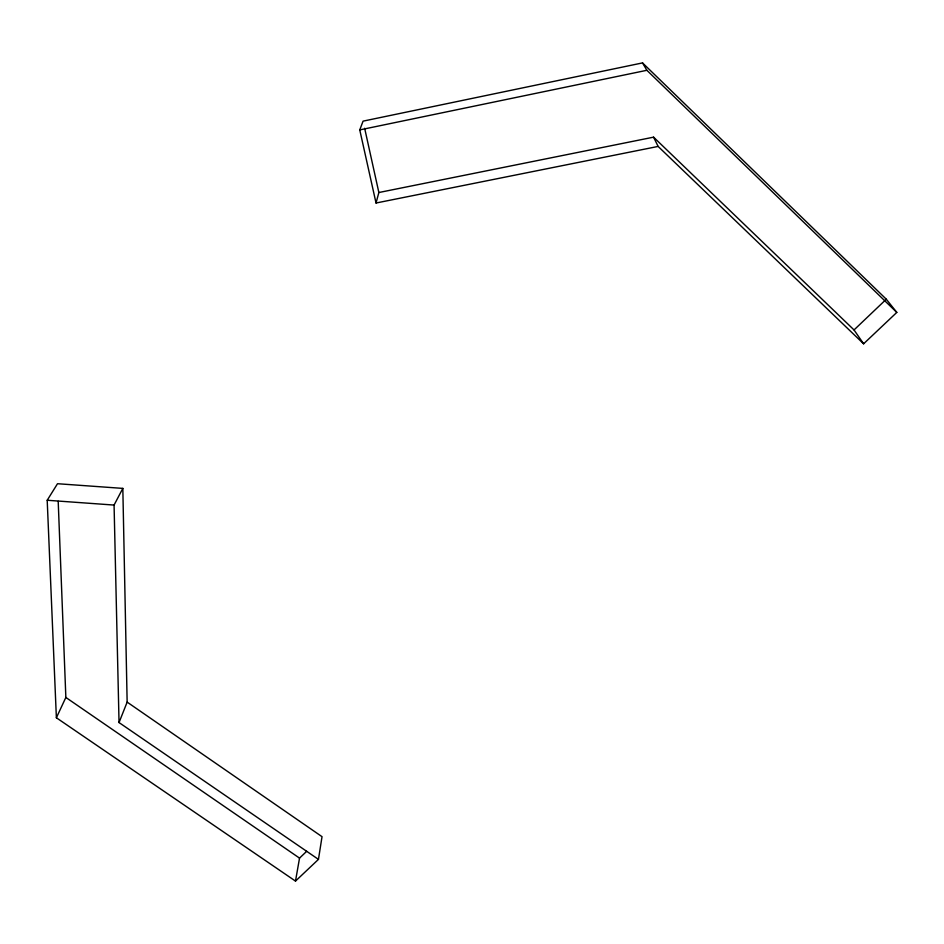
<?xml version="1.0" encoding="UTF-8"?>
<svg xmlns="http://www.w3.org/2000/svg" width="944" height="944" viewBox="0 0 944 944"><rect width="100%" height="100%" fill="white"/><g stroke="black" fill="none" stroke-linecap="round" stroke-linejoin="round"><path stroke-width="1.42" d="M318.458 859.382L322.034 836.679L127.145 702.112L122.826 488.39L57.513 483.717L47.2 500.261L56.38 717.77L295.496 881.094L318.458 859.382L119.038 722.561L114.071 505.064L122.826 488.39M295.496 881.094L299.531 858.12L306.694 851.299M376.031 203.019L359.758 129.906L363.074 121.139L642.534 62.906L886.298 299.213L896.8 312.417L863.607 343.805L658.121 146.426L376.031 203.019L378.863 192.517L364.655 128.278M119.038 722.561L127.145 702.112M56.38 717.77L65.856 697.451L58.198 501.288M863.607 343.805L854.037 329.94L886.298 299.213M359.758 129.906L646.876 70.293L896.8 312.417M378.863 192.517L653.578 137.163L854.037 329.94M47.2 500.261L114.071 505.064M65.856 697.451L299.531 858.12M642.534 62.906L646.876 70.293M653.578 137.163L658.121 146.426"/></g></svg>
